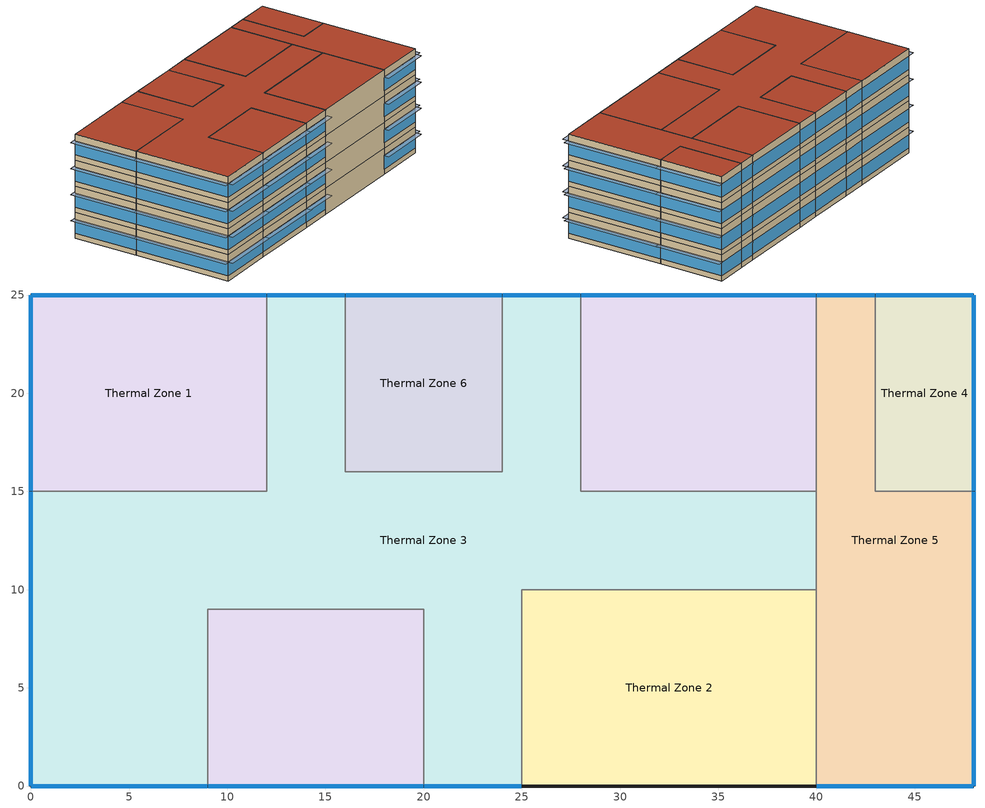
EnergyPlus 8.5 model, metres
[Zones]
Thermal Zone 1
 floor ground (ExtSlabCarpet 4in ClimateZone 1-8): 20,9 20,0 9,0 9,9 z0; 12,25 12,15 0,15 0,25 z0; 40,25 40,15 28,15 28,25 z0
 wall outside (First option): 12,25 0,25 0,15 / 40,25 28,25 / 9,0 20,0 z4:8; 9,0 20,0 / 12,25 0,25 0,15 / 40,25 28,25 z8:12; 9,0 20,0 / 12,25 0,25 0,15 / 40,25 28,25 z0:4; 9,0 20,0 / 12,25 0,25 0,15 / 40,25 28,25 z12:16
 wall to Thermal Zone 3 (Interior Wall): 0,15 12,15 12,25 / 28,25 28,15 40,15 / 20,0 20,9 9,9 9,0 z4:8; 20,0 20,9 9,9 9,0 / 0,15 12,15 12,25 / 28,25 28,15 40,15 z8:12; 20,0 20,9 9,9 9,0 / 0,15 12,15 12,25 / 28,25 28,15 40,15 z12:16; 20,0 20,9 9,9 9,0 / 0,15 12,15 12,25 / 28,25 28,15 40,15 z0:4
 wall to Thermal Zone 5 (Interior Wall): 40,15 40,25 z4:8; 40,15 40,25 z8:12; 40,15 40,25 z12:16; 40,15 40,25 z0:4
 window (Mine_Windows): 11.97,25 0.03,25 / 0,24.97 0,15.03 / 39.97,25 28.03,25 / 9.03,0 19.97,0 z4.8:6.81; 9.03,0 19.97,0 / 11.97,25 0.03,25 / 0,24.97 0,15.03 / 39.97,25 28.03,25 z8.8:10.81; 9.03,0 19.97,0 / 11.97,25 0.03,25 / 0,24.97 0,15.03 / 39.97,25 28.03,25 z0.8:2.81; 9.03,0 19.97,0 / 11.97,25 0.03,25 / 0,24.97 0,15.03 / 39.97,25 28.03,25 z12.8:14.81
 roof outside (ASHRAE 189.1-2009 ExtRoof IEAD ClimateZone 1): 20,0 20,9 9,9 9,0 z16; 12,15 12,25 0,25 0,15 z16; 40,15 40,25 28,25 28,15 z16
Thermal Zone 2
 floor ground (ExtSlabCarpet 4in ClimateZone 1-8): 40,10 40,0 25,0 25,10 z0
 wall outside (First option): 25,0 40,0 z8:12; 25,0 40,0 z12:16; 25,0 40,0 z0:4; 25,0 40,0 z4:8
 wall to Thermal Zone 3 (Interior Wall): 40,10 25,10 25,0 z8:12; 40,10 25,10 25,0 z12:16; 40,10 25,10 25,0 z0:4; 40,10 25,10 25,0 z4:8
 wall to Thermal Zone 5 (Interior Wall): 40,0 40,10 z8:12; 40,0 40,10 z12:16; 40,0 40,10 z0:4; 40,0 40,10 z4:8
 roof outside (ASHRAE 189.1-2009 ExtRoof IEAD ClimateZone 1): 40,0 40,10 25,10 25,0 z16
Thermal Zone 3
 floor ground (ExtSlabCarpet 4in ClimateZone 1-8): 28,25 28,15 40,15 40,10 25,10 25,0 20,0 20,9 9,9 9,0 0,0 0,15 12,15 12,25 16,25 16,16 24,16 24,25 z0
 wall outside (First option): 20,0 25,0 / 0,15 0,0 9,0 / 16,25 12,25 / 28,25 24,25 z0:4; 16,25 12,25 / 28,25 24,25 / 20,0 25,0 / 0,15 0,0 9,0 z8:12; 16,25 12,25 / 28,25 24,25 / 20,0 25,0 / 0,15 0,0 9,0 z12:16; 16,25 12,25 / 28,25 24,25 / 20,0 25,0 / 0,15 0,0 9,0 z4:8
 wall to Thermal Zone 6 (Interior Wall): 24,25 24,16 16,16 16,25 z8:12; 24,25 24,16 16,16 16,25 z12:16; 24,25 24,16 16,16 16,25 z0:4; 24,25 24,16 16,16 16,25 z4:8
 wall to Thermal Zone 5 (Interior Wall): 40,10 40,15 z8:12; 40,10 40,15 z12:16; 40,10 40,15 z4:8; 40,10 40,15 z0:4
 window (Mine_Windows): 20.03,0 24.97,0 z0.8:2.82; 15.97,25 12.03,25 / 27.97,25 24.03,25 z8.8:10.83; 20.03,0 24.97,0 z8.8:10.82; 0.03,0 8.97,0 / 0,14.97 0,0.03 z8.8:10.81; 0.03,0 8.97,0 / 0,14.97 0,0.03 z0.8:2.81; 15.97,25 12.03,25 / 27.97,25 24.03,25 z0.8:2.83; 15.97,25 12.03,25 / 27.97,25 24.03,25 z12.8:14.83; 20.03,0 24.97,0 z12.8:14.82; 0.03,0 8.97,0 / 0,14.97 0,0.03 z12.8:14.81; 15.97,25 12.03,25 / 27.97,25 24.03,25 z4.8:6.83; 20.03,0 24.97,0 z4.8:6.82; 0.03,0 8.97,0 / 0,14.97 0,0.03 z4.8:6.81
 roof outside (ASHRAE 189.1-2009 ExtRoof IEAD ClimateZone 1): 25,0 25,10 40,10 40,15 28,15 28,25 24,25 24,16 16,16 16,25 12,25 12,15 0,15 0,0 9,0 9,9 20,9 20,0 z16
Thermal Zone 4
 floor ground (ExtSlabCarpet 4in ClimateZone 1-8): 48,25 48,15 43,15 43,25 z0
 wall outside (First option): 48,15 48,25 43,25 z4:8; 48,15 48,25 43,25 z8:12; 48,15 48,25 43,25 z12:16; 48,15 48,25 43,25 z0:4
 wall to Thermal Zone 5 (Interior Wall): 43,25 43,15 48,15 z4:8; 43,25 43,15 48,15 z8:12; 43,25 43,15 48,15 z12:16; 43,25 43,15 48,15 z0:4
 window (Mine_Windows): 48,15.03 48,24.97 z4.8:6.81; 47.97,25 43.03,25 z4.8:6.82; 48,15.03 48,24.97 z8.8:10.81; 47.97,25 43.03,25 z8.8:10.82; 48,15.03 48,24.97 z12.8:14.81; 47.97,25 43.03,25 z12.8:14.82; 48,15.03 48,24.97 z0.8:2.81; 47.97,25 43.03,25 z0.8:2.82
 roof outside (ASHRAE 189.1-2009 ExtRoof IEAD ClimateZone 1): 48,15 48,25 43,25 43,15 z16
Thermal Zone 5
 floor ground (ExtSlabCarpet 4in ClimateZone 1-8): 43,25 43,15 48,15 48,0 40,0 40,25 z0
 wall outside (First option): 43,25 40,25 / 40,0 48,0 48,15 z4:8; 43,25 40,25 / 40,0 48,0 48,15 z8:12; 43,25 40,25 / 40,0 48,0 48,15 z12:16; 43,25 40,25 / 40,0 48,0 48,15 z0:4
 window (Mine_Windows): 42.97,25 40.03,25 z4.8:6.83; 48,0.03 48,14.97 / 40.03,0 47.97,0 z4.8:6.81; 42.97,25 40.03,25 z8.8:10.83; 48,0.03 48,14.97 / 40.03,0 47.97,0 z8.8:10.81; 42.97,25 40.03,25 z12.8:14.83; 48,0.03 48,14.97 / 40.03,0 47.97,0 z12.8:14.81; 42.97,25 40.03,25 z0.8:2.83; 48,0.03 48,14.97 / 40.03,0 47.97,0 z0.8:2.81
 roof outside (ASHRAE 189.1-2009 ExtRoof IEAD ClimateZone 1): 48,0 48,15 43,15 43,25 40,25 40,0 z16
Thermal Zone 6
 floor ground (ExtSlabCarpet 4in ClimateZone 1-8): 24,25 24,16 16,16 16,25 z0
 wall outside (First option): 24,25 16,25 z4:8; 24,25 16,25 z8:12; 24,25 16,25 z12:16; 24,25 16,25 z0:4
 window (Mine_Windows): 23.97,25 16.03,25 z4.8:6.81; 23.97,25 16.03,25 z8.8:10.81; 23.97,25 16.03,25 z12.8:14.81; 23.97,25 16.03,25 z0.8:2.81
 roof outside (ASHRAE 189.1-2009 ExtRoof IEAD ClimateZone 1): 24,16 24,25 16,25 16,16 z16
shading: 20.18,-0.88 20.18,0 8.82,0 8.82,-0.88 z11.01; 0,14.82 0,25.18 -0.88,25.18 -0.88,14.82 z15.01; 0,14.82 0,25.18 -0.88,25.18 -0.88,14.82 z3.01; 0,14.82 0,25.18 -0.88,25.18 -0.88,14.82 z7.01; 20.18,-0.88 20.18,0 8.82,0 8.82,-0.88 z3.01; 20.18,-0.88 20.18,0 8.82,0 8.82,-0.88 z7.01; 0,14.82 0,25.18 -0.88,25.18 -0.88,14.82 z11.01; 20.18,-0.88 20.18,0 8.82,0 8.82,-0.88 z15.01; 9.18,-0.88 9.18,0 -0.18,0 -0.18,-0.88 z7.01; 25.18,-0.89 25.18,0 19.82,0 19.82,-0.89 z15.02; 25.18,-0.89 25.18,0 19.82,0 19.82,-0.89 z11.02; 0,-0.18 0,15.18 -0.88,15.18 -0.88,-0.18 z7.01; 0,-0.18 0,15.18 -0.88,15.18 -0.88,-0.18 z3.01; 9.18,-0.88 9.18,0 -0.18,0 -0.18,-0.88 z11.01; 0,-0.18 0,15.18 -0.88,15.18 -0.88,-0.18 z15.01; 25.18,-0.89 25.18,0 19.82,0 19.82,-0.89 z3.02; 9.18,-0.88 9.18,0 -0.18,0 -0.18,-0.88 z3.01; 25.18,-0.89 25.18,0 19.82,0 19.82,-0.89 z7.02; 9.18,-0.88 9.18,0 -0.18,0 -0.18,-0.88 z15.01; 0,-0.18 0,15.18 -0.88,15.18 -0.88,-0.18 z11.01; 48.88,14.82 48.88,25.18 48,25.18 48,14.82 z15.01; 48.88,14.82 48.88,25.18 48,25.18 48,14.82 z7.01; 48.88,14.82 48.88,25.18 48,25.18 48,14.82 z11.01; 48.88,14.82 48.88,25.18 48,25.18 48,14.82 z3.01; 48.88,-0.18 48.88,15.18 48,15.18 48,-0.18 z7.01; 48.18,-0.89 48.18,0 39.82,0 39.82,-0.89 z15.01; 48.18,-0.89 48.18,0 39.82,0 39.82,-0.89 z11.01; 48.88,-0.18 48.88,15.18 48,15.18 48,-0.18 z15.01; 48.88,-0.18 48.88,15.18 48,15.18 48,-0.18 z3.01; 48.88,-0.18 48.88,15.18 48,15.18 48,-0.18 z11.01; 48.18,-0.89 48.18,0 39.82,0 39.82,-0.89 z3.01; 48.18,-0.89 48.18,0 39.82,0 39.82,-0.89 z7.01
[Building]
MyBuilding
[Site:Location]
PISA: Latitude {deg}=43.68; Longitude {deg}=10.38; Time Zone {hr}=1; Elevation {m}=1
[Material] Thermal Absorptance=0.9
Name | Roughness | Thickness {m} | Conductivity {W/m-K} | Density {kg/m3} | Specific Heat {J/kg-K} | Solar Absorptance | Visible Absorptance
F16 Acoustic tile | MediumSmooth | 0.0191 | 0.06 | 368 | 590 | 0.3 | 0.3
G01a 19mm gypsum board | MediumSmooth | 0.019 | 0.16 | 800 | 1090 | 0.4 | 0.4
M11 100mm lightweight concrete | MediumRough | 0.1016 | 0.53 | 1280 | 840 | 0.5 | 0.5
MAT-CC05 4 HW CONCRETE | Rough | 0.1016 | 1.311 | 2240 | 836.8 | 0.85 | 0.85
Metal Decking | MediumSmooth | 0.0015 | 45.006 | 7680 | 418.4 | 0.6 | 0.6
Mine_AcusticTile | MediumSmooth | 0.01 | 0.06 | 368 | 590 | 0.3 | 0.3
Mine_Concrete | MediumRough | 0.1 | 1.7296 | 2243 | 837 | 0.65 | 0.65
Mine_Gypsum | Smooth | 0.01 | 0.16 | 784.9 | 830 | 0.4 | 0.4
Mine_Insulation | MediumRough | 0.3 | 0.0432 | 91 | 837 | 0.5 | 0.5
Mine_Stucco | Smooth | 0.01 | 0.6918 | 1858 | 837 | 0.92 | 0.92
Roof Insulation [18] | MediumRough | 0.1693 | 0.049 | 265 | 836.8 | 0.7 | 0.7
Roof Membrane | VeryRough | 0.0095 | 0.16 | 1121.29 | 1460 | 0.7 | 0.7
[Material:AirGap]
Name | Thermal Resistance {m2-K/W}
F04 Wall air space resistance | 0.15
F05 Ceiling air space resistance | 0.18
[Material:NoMass]
CP02 CARPET PAD: Roughness=Smooth; Thermal Resistance {m2-K/W}=0.1; Thermal Absorptance=0.9; Solar Absorptance=0.8; Visible Absorptance=0.8
[WindowMaterial:Gas]
AirGapForWindows: Gas Type=Argon; Thickness {m}=0.005
[WindowMaterial:Glazing] Optical Data Type=SpectralAverage; Thickness {m}=0.003; Solar Transmittance at Normal Incidence=0.2374; Front Side Solar Reflectance at Normal Incidence=0.7126; Back Side Solar Reflectance at Normal Incidence=0; Visible Transmittance at Normal Incidence=0.2512; Front Side Visible Reflectance at Normal Incidence=0.6988; Back Side Visible Reflectance at Normal Incidence=0; Infrared Transmittance at Normal Incidence=0; Front Side Infrared Hemispherical Emissivity=0.985; Back Side Infrared Hemispherical Emissivity=0.985; Dirt Correction Factor for Solar and Visible Transmittance=1; Solar Diffusing=No
Name | Conductivity {W/m-K}
Mine_Windows | 1
Theoretical Glass [167] | 2.1073
[Construction]
ASHRAE 189.1-2009 ExtRoof IEAD ClimateZone 1: Roof Membrane, Roof Insulation [18], Metal Decking
ExtSlabCarpet 4in ClimateZone 1-8: MAT-CC05 4 HW CONCRETE, CP02 CARPET PAD
First option: Mine_Stucco, Mine_Concrete, Mine_Insulation, Mine_AcusticTile, Mine_Gypsum
Interior Ceiling: M11 100mm lightweight concrete, F05 Ceiling air space resistance, F16 Acoustic tile
Interior Floor: F16 Acoustic tile, F05 Ceiling air space resistance, M11 100mm lightweight concrete
Interior Wall: G01a 19mm gypsum board, F04 Wall air space resistance, G01a 19mm gypsum board
Mine_Windows: Theoretical Glass [167], AirGapForWindows, Theoretical Glass [167]
[Zone] Part of Total Floor Area=Yes
Thermal Zone 1; Thermal Zone 2; Thermal Zone 3; Thermal Zone 4; Thermal Zone 5; Thermal Zone 6
[InternalMass]
Name | Construction | Zone | Surface Area {m2}
Merged Surface 109 - Surface 48; Merged Surface 115 - Surface 54 | Interior Floor | Thermal Zone 1 | 120
Merged Surface 114 - Surface 175; Merged Surface 120 - Surface 181; Merged Surface 180 - Surface 241; Merged Surface 186 - Surface 247 | Interior Ceiling | Thermal Zone 1 | 120
Merged Surface 153 - Surface 92 | Interior Floor | Thermal Zone 1 | 99
Merged Surface 158 - Surface 219; Merged Surface 26 - Surface 87 | Interior Ceiling | Thermal Zone 1 | 99
Merged Surface 159 - Surface 98 | Interior Floor | Thermal Zone 2 | 150
Merged Surface 164 - Surface 225; Merged Surface 32 - Surface 93 | Interior Ceiling | Thermal Zone 2 | 150
Merged Surface 133 - Surface 86 | Interior Floor | Thermal Zone 3 | 439
Merged Surface 152 - Surface 199; Merged Surface 20 - Surface 67 | Interior Ceiling | Thermal Zone 3 | 439
Merged Surface 121 - Surface 60 | Interior Floor | Thermal Zone 4 | 50
Merged Surface 126 - Surface 187; Merged Surface 192 - Surface 253 | Interior Ceiling | Thermal Zone 4 | 50
Merged Surface 108 - Surface 165; Merged Surface 174 - Surface 231; Merged Surface 42 - Surface 99 | Interior Ceiling | Thermal Zone 5 | 150
Merged Surface 127 - Surface 66 | Interior Floor | Thermal Zone 6 | 72
Merged Surface 132 - Surface 193; Merged Surface 198 - Surface 259 | Interior Ceiling | Thermal Zone 6 | 72
[ZoneControl:Thermostat] Control Object Type 1=ThermostatSetpoint:DualSetpoint
Name | Zone or ZoneList | Control Type Schedule | Control Name 1
Thermal Zone 1 Thermostat | Thermal Zone 1 | Thermal Zone 1 Thermostat Schedule | Thermal Zone 1 Thermostat
Thermal Zone 2 Thermostat | Thermal Zone 2 | Thermal Zone 2 Thermostat Schedule | Thermal Zone 2 Thermostat 1
Thermal Zone 3 Thermostat | Thermal Zone 3 | Thermal Zone 3 Thermostat Schedule | Thermal Zone 3 Thermostat 1
Thermal Zone 4 Thermostat | Thermal Zone 4 | Thermal Zone 4 Thermostat Schedule | Thermal Zone 4 Thermostat 1
Thermal Zone 5 Thermostat | Thermal Zone 5 | Thermal Zone 5 Thermostat Schedule | Thermal Zone 5 Thermostat 1
Thermal Zone 6 Thermostat | Thermal Zone 6 | Thermal Zone 6 Thermostat Schedule | Thermal Zone 6 Thermostat 1
[ThermostatSetpoint:DualSetpoint] Heating Setpoint Temperature Schedule=Medium Office HtgSetp; Cooling Setpoint Temperature Schedule=Medium Office ClgSetp
Thermal Zone 1 Thermostat; Thermal Zone 2 Thermostat 1; Thermal Zone 3 Thermostat 1; Thermal Zone 4 Thermostat 1; Thermal Zone 5 Thermostat 1; Thermal Zone 6 Thermostat 1
[ZoneVentilation:DesignFlowRate]
Name | Zone or ZoneList | Schedule | Design Flow Rate Calculation Method | Flow Rate per Person {m3/s-person} | Flow Rate per Zone Floor Area {m3/s-m2}
Thermal Zone 1 Ventilation per Person | Thermal Zone 1 | Office Work Occ | Flow/Person | 0.00943895
Thermal Zone 2 Ventilation per Floor Area | Thermal Zone 2 | Always_On | Flow/Area |  | 0.0048768
Thermal Zone 3 Ventilation per Floor Area | Thermal Zone 3 | Always_On | Flow/Area |  | 0.000254
Thermal Zone 5 Ventilation per Floor Area | Thermal Zone 5 | Always_On | Flow/Area |  | 0.000254
Thermal Zone 6 Ventilation per Person | Thermal Zone 6 | Office Misc Occ | Flow/Person | 0.00707921
[Schedule:Compact]
Thermal Zone 1 Thermostat Schedule; Thermal Zone 2 Thermostat Schedule; Thermal Zone 3 Thermostat Schedule; Thermal Zone 4 Thermostat Schedule; Thermal Zone 5 Thermostat Schedule; Thermal Zone 6 Thermostat Schedule: Through: 12/31, For: AllDays, Until: 24:00, 4
[Schedule:Day:Interval]
Medium Office HtgSetp Rule 1 Day Schedule; Medium Office HtgSetp Summer Design Day: No, 24:00, 15.6
Medium Office HtgSetp Default Schedule: No, 06:00, 15.6, 22:00, 21, 24:00, 15.6
Medium Office HtgSetp Rule 2 Day Schedule: No, 06:00, 15.6, 18:00, 21, 24:00, 15.6
Medium Office HtgSetp Winter Design Day: No, 24:00, 21
Medium Office ClgSetp Rule 1 Day Schedule; Medium Office ClgSetp Winter Design Day: No, 24:00, 26.7
Medium Office ClgSetp Default Schedule; Medium Office ClgSetp Summer Design Day: No, 06:00, 26.7, 22:00, 24, 24:00, 26.7
Medium Office ClgSetp Rule 2 Day Schedule: No, 06:00, 26.7, 18:00, 24, 24:00, 26.7
Office Bldg Occ Default Schedule: No, 06:00, 0, 07:00, 0.1, 08:00, 0.2, 12:00, 0.85, 13:00, 0.5, 17:00, 0.85, 18:00, 0.7, 20:00, 0.4, 22:00, 0.1, 24:00, 0.05
Office Bldg Occ Default Schedule 1: No, 06:00, 0, 07:00, 0.1, 08:00, 0.2, 20:00, 0.4, 22:00, 0.1, 24:00, 0.05
Office Bldg Occ Rule 1 Day Schedule; Office Bldg Occ Rule 1 Day Schedule 1; Office Bldg Occ Winter Design Day; Office Bldg Occ Winter Design Day 1: No, 24:00, 0
Office Bldg Occ Rule 2 Day Schedule: No, 06:00, 0, 08:00, 0.1, 14:00, 0.4, 17:00, 0.1, 24:00, 0
Office Bldg Occ Rule 2 Day Schedule 1: No, 06:00, 0, 08:00, 0.1, 14:00, 0.25, 17:00, 0.1, 24:00, 0
Office Bldg Occ Summer Design Day; Office Bldg Occ Summer Design Day 1: No, 06:00, 0, 22:00, 1, 24:00, 0.05
[Schedule:Week:Daily]
Schedule:Week:Daily {1739b5b4-e1e7-4657-b960-5fd06efed23e}: Medium Office HtgSetp Rule 1 Day Schedule, Medium Office HtgSetp Default Schedule, Medium Office HtgSetp Default Schedule, Medium Office HtgSetp Default Schedule, Medium Office HtgSetp Default Schedule, Medium Office HtgSetp Default Schedule, Medium Office HtgSetp Rule 2 Day Schedule, Medium Office HtgSetp Default Schedule, Medium Office HtgSetp Summer Design Day, Medium Office HtgSetp Winter Design Day, Medium Office HtgSetp Default Schedule, Medium Office HtgSetp Default Schedule
Schedule:Week:Daily {a1b4e541-02a9-4895-860f-6aabe1d5d1b8}: Medium Office ClgSetp Rule 1 Day Schedule, Medium Office ClgSetp Default Schedule, Medium Office ClgSetp Default Schedule, Medium Office ClgSetp Default Schedule, Medium Office ClgSetp Default Schedule, Medium Office ClgSetp Default Schedule, Medium Office ClgSetp Rule 2 Day Schedule, Medium Office ClgSetp Default Schedule, Medium Office ClgSetp Summer Design Day, Medium Office ClgSetp Winter Design Day, Medium Office ClgSetp Default Schedule, Medium Office ClgSetp Default Schedule
Schedule:Week:Daily {e92aae45-62e8-49d9-b8b4-5dc4ce6e5d84}: Office Bldg Occ Rule 1 Day Schedule 1, Office Bldg Occ Default Schedule 1, Office Bldg Occ Default Schedule 1, Office Bldg Occ Default Schedule 1, Office Bldg Occ Default Schedule 1, Office Bldg Occ Default Schedule 1, Office Bldg Occ Rule 2 Day Schedule 1, Office Bldg Occ Default Schedule 1, Office Bldg Occ Summer Design Day 1, Office Bldg Occ Winter Design Day 1, Office Bldg Occ Default Schedule 1, Office Bldg Occ Default Schedule 1
Schedule:Week:Daily {ddb870a1-9181-4417-89d5-f4e24c61858d}: Office Bldg Occ Rule 1 Day Schedule, Office Bldg Occ Default Schedule, Office Bldg Occ Default Schedule, Office Bldg Occ Default Schedule, Office Bldg Occ Default Schedule, Office Bldg Occ Default Schedule, Office Bldg Occ Rule 2 Day Schedule, Office Bldg Occ Default Schedule, Office Bldg Occ Summer Design Day, Office Bldg Occ Winter Design Day, Office Bldg Occ Default Schedule, Office Bldg Occ Default Schedule
[Schedule:Year]
Medium Office HtgSetp: Schedule:Week:Daily {1739b5b4-e1e7-4657-b960-5fd06efed23e}, 1, 1, 12, 31
Medium Office ClgSetp: Schedule:Week:Daily {a1b4e541-02a9-4895-860f-6aabe1d5d1b8}, 1, 1, 12, 31
Office Misc Occ: Schedule:Week:Daily {e92aae45-62e8-49d9-b8b4-5dc4ce6e5d84}, 1, 1, 12, 31
Office Work Occ: Schedule:Week:Daily {ddb870a1-9181-4417-89d5-f4e24c61858d}, 1, 1, 12, 31
[Schedule:Constant]
Always_On: Hourly Value=1
